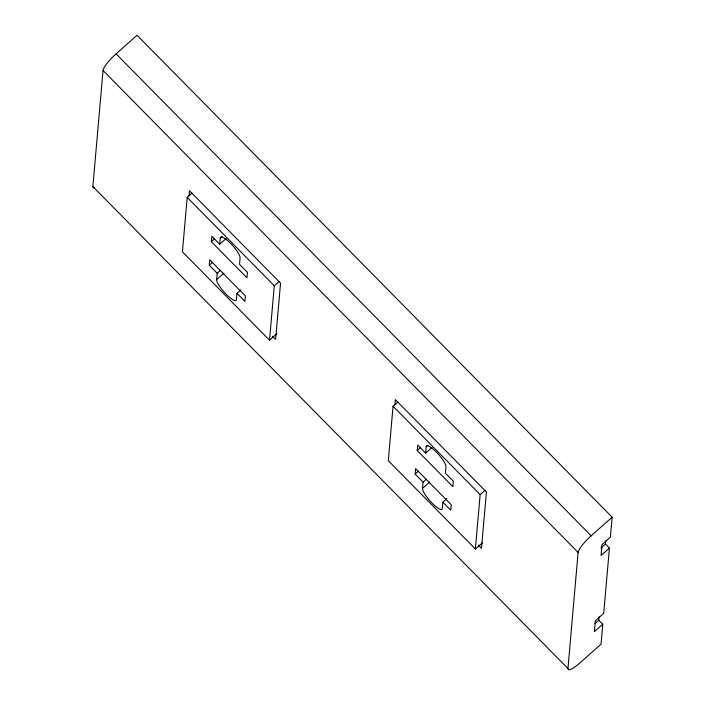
<?xml version="1.0" encoding="UTF-8"?>
<svg xmlns="http://www.w3.org/2000/svg" width="705" height="705" viewBox="0 0 705 705"><rect width="100%" height="100%" fill="white"/><g stroke="black" fill="none" stroke-linecap="round" stroke-linejoin="round"><path stroke-width="1.06" d="M599.091 616.937L598.809 620.206L602.766 624.216L601.021 644.176L580.056 662.788A17.308 3.648 -44.6 0 1 567.957 668.516L92.866 186.578L103.027 70.474A17.308 3.648 -44.6 0 1 116.078 53.862L137.043 35.25L612.134 517.188L610.389 537.139L602 544.586L601.048 555.478L609.437 548.032L605.472 544.013L605.762 540.744M192.06 193.091L187.195 197.409L182.428 251.835L269.53 340.189L276.836 333.703M189.01 196.184L189.486 190.773L280.546 283.146L275.62 339.378L272.535 336.25M236.986 293.351L236.431 299.704A14.426 3.393 48.4 0 1 226.138 294.196A14.426 3.393 48.4 0 1 216.638 279.621L217.193 273.276L209.279 265.239L209.755 259.801L245.384 295.941L244.908 301.387L236.986 293.351L241.022 289.773M221.899 236.466L220.286 237.902A14.426 3.393 48.4 0 1 230.579 243.401A14.426 3.393 48.4 0 1 240.088 257.977L239.524 264.331L247.446 272.359L246.97 277.805L211.341 241.656L211.817 236.219L219.731 244.247L226.182 238.519M219.731 244.247L220.286 237.902M269.53 340.189L274.289 285.763L279.162 281.445M397.928 401.929L393.064 406.256L388.296 460.673L475.399 549.028L482.705 542.542M394.879 405.023L395.355 399.612L486.415 491.984L481.489 548.226L478.404 545.088M442.855 502.198L442.299 508.543A14.426 3.393 48.4 0 1 432.006 503.035A14.426 3.393 48.4 0 1 422.506 488.459L423.062 482.114L415.148 474.077L415.624 468.64L451.253 504.78L450.777 510.226L442.855 502.198L446.891 498.611M427.768 445.304L426.155 446.741A14.426 3.393 48.4 0 1 436.457 452.24A14.426 3.393 48.4 0 1 445.957 466.816L445.401 473.17L453.315 481.198L452.839 486.644L417.21 450.495L417.686 445.058L425.6 453.086L432.05 447.358M425.6 453.086L426.155 446.741M475.399 549.028L480.158 494.61L485.031 490.283M567.957 668.516L578.109 552.42A17.308 3.648 -44.6 0 1 591.169 535.809L612.134 517.188M609.437 548.032L603.718 613.332L595.337 620.779L594.385 631.662L602.766 624.216M211.341 241.656L214.567 238.792M209.279 265.239L212.505 262.375M217.193 273.276L220.418 270.412M216.638 279.621L223.899 273.179M417.21 450.495L420.436 447.631M415.148 474.077L418.373 471.213M423.062 482.114L426.287 479.25M422.506 488.459L429.768 482.017M600.898 548.076L605.472 544.013M594.994 623.59L598.809 620.206M116.078 53.862L591.169 535.809M103.027 70.474L578.109 552.42M187.195 197.409L274.289 285.763M393.064 406.256L480.158 494.61M94.311 187.803A17.308 3.648 -44.6 0 1 92.866 186.578"/></g></svg>
